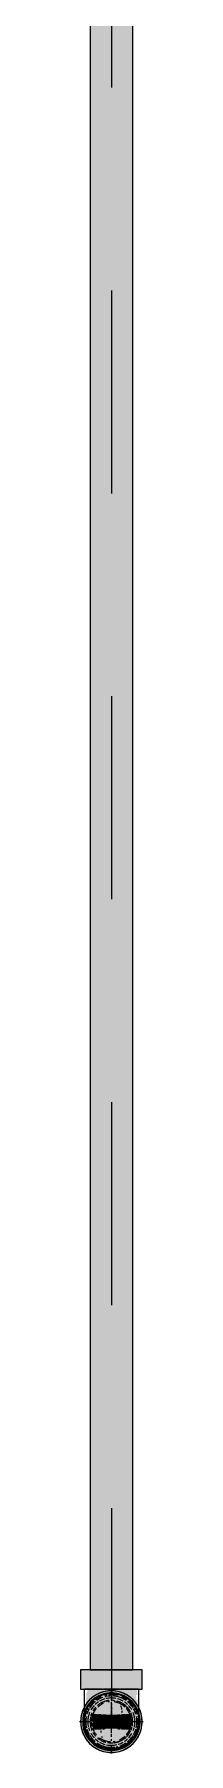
# Model space of a CAD drawing. Header units: millimetres. Extents: x -4000 to 187956, y -58990 to 162485.
# Drawn here: x 51725 to 51775, y 66425 to 67770 of the extents above; entities that cross this region are included whole.
import ezdxf

# ---------------------------------------------------------------- set-up
doc = ezdxf.new("R2010")
doc.units = ezdxf.units.MM
doc.linetypes.add('Dash 1_16_', pattern=[317.5, 158.75, -158.75])
for name, color, linetype, lineweight in [('F-SPRN', 3, 'Continuous', 9), ('P-PIPE', 3, 'Continuous', 9), ('P-PIPE-CNTR', 3, 'Continuous', 9)]:
    doc.layers.add(name, color=color, linetype=linetype, lineweight=lineweight)

# ---------------------------------------------------------------- blocks, each defined once
blk = doc.blocks.new('Sprinkler_Up - DN20-V433-0_000')
at = {"layer": 'F-SPRN', "transparency": 33554534}
for points in [[(13.5, 0), (22.2, 0), (18, 13.1), (6.9, 21.2), (-6.9, 21.2), (-18, 13.1), (-22.2, 0), (-3.9, 0.7), (-2.3, 4), (-1.3, 4), (-0.6, 4), (0.6, 4), (1.5, 4), (1.7, 2.9), (4.6, 0)], [(0, -16.7), (4.3, -16.1), (11.8, -11.8), (16.1, -4.3), (16.1, 4.3), (11.8, 11.8), (8.3, 14.4), (0, 16.7), (-4.3, 16.1), (-11.8, 11.8), (-16.1, 4), (-16.1, -4.3), (-11.8, -11.8), (-8.3, -14.4)], [(0, -15.6), (7.8, -13.5), (13.5, -7.8), (15.1, -4), (15.1, 4), (13.5, 7.8), (7.8, 13.5), (0, 15.6), (-7.8, 13.5), (-11, 11), (-15.1, 4), (-15.1, -4), (-11, -11), (-7.8, -13.5)], [(0, -21.2), (6.9, -21.2), (18, -13.1), (22.2, 0), (3.9, -0.7), (1.7, -2.9), (1.2, -3.5), (0.6, -4), (-0.6, -4), (-1.2, -3.5), (-1.7, -2.9), (-4.6, 0), (-22.2, 0), (-18, -13.1), (-6.9, -21.2)], [(-10.9, -5.5), (-10.9, 5.4), (-14.5, 5.4), (-14.5, -5.5)], [(-7.7, -5.5), (-7.7, 5.4), (-10.9, 5.4), (-10.9, -5.5)], [(0, -5.5), (0, 5.4), (-7.7, 5.4), (-7.7, -5.5)], [(-5.7, 0), (5.7, 0), (2.9, 4.9), (-3.4, 4)], [(2.9, -4.9), (5.7, 0), (-5.7, 0), (-2.9, -4.9)], [(0, 0), (4.6, 0), (-0.7, 4), (-4.6, 0)], [(0, -4.6), (4.6, 0), (-4.6, 0)], [(0, -2.6), (1.3, 0), (-1.8, 0)], [(-1.3, 0), (1.8, 0), (0, 2.6)], [(7.7, -5.5), (7.7, 5.4), (0, 5.4), (0, -5.5)], [(10.9, -5.5), (10.9, 5.4), (7.7, 5.4), (7.7, -5.5)], [(14.5, -5.5), (14.5, 5.4), (10.9, 5.4), (10.9, -5.5)]]:
    blk.add_hatch(color=1, dxfattribs=at).paths.add_polyline_path(points)
at = {"layer": 'F-SPRN', "color": 1}
for p, q in [((-11.5, 5.4), (-14.5, 5.4)), ((-14.5, 5.4), (-11.3, 5.4)), ((-14.5, 5.4), (-14.5, 4)), ((-14.5, 3.3), (-14.5, 0)), ((-11.5, 5.4), (-11.5, 4)), ((-10.9, 1.9), (-10.9, 3.6)), ((-10.8, 5.4), (-8, 5.4)), ((-8.1, 5.4), (-10.8, 5.4)), ((-8.1, 5.4), (-8.1, 4)), ((-8.1, 2.5), (-8.1, 0.7)), ((-7.7, 4), (-7.7, 2.7)), ((-7.7, 4), (-7.7, 2.7)), ((-7.7, 2.1), (-7.7, 0.5)), ((-7.7, 2.1), (-7.7, 0.5)), ((-6.7, 5.4), (-4.7, 5.4)), ((-5.8, 3.8), (-5.8, 2.2)), ((-2.1, 0), (-2.1, 0)), ((-2.1, 0), (-2.1, -0.1)), ((-0.6, 2), (-0.6, 2)), ((-0.5, 2), (-0.6, 2)), ((0, 2.1), (-0.1, 2.1)), ((0.7, 2), (0.6, 2)), ((0.8, 1.9), (0.7, 2)), ((1.9, 0.9), (1.8, 1)), ((1.9, 0.8), (1.9, 0.9)), ((1.9, 0.7), (1.9, 0.8)), ((2.1, 0.1), (2.1, 0.2)), ((2.1, 0), (2.1, 0.1)), ((2.1, 0), (2.1, 0)), ((4.7, 5.4), (6.5, 5.4)), ((7.7, 5.4), (10.8, 5.4)), ((7.7, 5.2), (7.7, 2.7)), ((7.7, 5.2), (7.7, 2.7)), ((7.7, 2.3), (7.7, 0.5)), ((7.7, 2.3), (7.7, 0.5)), ((10.8, 5.4), (8.1, 5.4)), ((8.1, 5.4), (8.1, 4)), ((8.1, 2.5), (8.1, 0.4)), ((10.9, 5.4), (14.5, 5.4)), ((10.9, 3.6), (10.9, 0.2)), ((14.5, 5.4), (11.5, 5.4)), ((11.5, 5.4), (11.5, 4)), ((11.5, 3), (11.5, 0.2)), ((14.5, 5.4), (14.5, 4)), ((14.5, 3.7), (14.5, -5.5)), ((-14.5, -1.3), (-14.5, -3.7)), ((-11.1, -5.5), (-14.5, -5.5)), ((-14.5, -5.5), (-11.5, -5.5)), ((-10.9, -2.6), (-10.9, -1.3)), ((-10.8, -5.5), (-8.1, -5.5)), ((-7.8, -5.5), (-10.8, -5.5)), ((-8.1, -4.2), (-8.1, -5.5)), ((-7.7, -2.7), (-7.7, -4)), ((-7.7, -2.7), (-7.7, -4)), ((-7, -5.5), (-5.8, -5.5)), ((-4.8, -5.5), (-7, -5.5)), ((-5.8, -2.3), (-5.8, -3.8)), ((0, -2.1), (0.1, -2.1)), ((7, -5.5), (4.8, -5.5)), ((5.8, -2.2), (5.8, -3.8)), ((5.8, -5.5), (7, -5.5)), ((7.7, -0.5), (7.7, -2.3)), ((7.7, -0.5), (7.7, -2.3)), ((7.7, -2.7), (7.7, -5.4)), ((7.7, -2.7), (7.7, -5.4)), ((10.8, -5.5), (7.7, -5.5)), ((8.1, -0.4), (8.1, -2.5)), ((8.1, -2.8), (8.1, -5.5)), ((8.1, -5.5), (10.8, -5.5)), ((10.9, -0.2), (10.9, -3.6)), ((14.5, -5.5), (10.9, -5.5)), ((11.5, -0.2), (11.5, -3)), ((11.5, -4), (11.5, -5.5)), ((11.5, -5.5), (14.5, -5.5))]:
    blk.add_line(p, q, dxfattribs=at)
at = {"layer": 'F-SPRN', "color": 1, "flags": 128}
for points in [[(-2, 0.5), (-2, 0.4), (-2.1, 0.3), (-2.1, 0.2), (-2.1, 0.1), (-2.1, 0)], [(-0.8, 1.9), (-0.9, 1.9), (-0.9, 1.9), (-1, 1.8), (-1.1, 1.8), (-1.2, 1.7), (-1.2, 1.7), (-1.3, 1.6), (-1.4, 1.6), (-1.4, 1.5), (-1.5, 1.5), (-1.5, 1.4), (-1.6, 1.3), (-1.6, 1.3), (-1.7, 1.2), (-1.7, 1.1), (-1.8, 1.1), (-1.8, 1), (-1.9, 0.9), (-1.9, 0.8), (-1.9, 0.8), (-2, 0.7), (-2, 0.6), (-2, 0.5), (-2, 0.5)], [(-0.6, 2), (-0.7, 2), (-0.8, 1.9)], [(-0.1, 2.1), (-0.1, 2.1), (-0.2, 2.1), (-0.3, 2.1), (-0.4, 2), (-0.5, 2)], [(0.6, 2), (0.5, 2), (0.4, 2), (0.4, 2), (0.3, 2.1), (0.2, 2.1), (0.1, 2.1), (0, 2.1)], [(0.9, 1.9), (0.8, 1.9), (0.8, 1.9)], [(1.1, 1.8), (1, 1.8), (0.9, 1.9)], [(1.3, 1.6), (1.3, 1.7), (1.2, 1.7), (1.1, 1.7), (1.1, 1.8)], [(1.8, 1), (1.8, 1), (1.8, 1.1), (1.7, 1.2), (1.7, 1.2), (1.6, 1.3), (1.6, 1.4), (1.5, 1.4), (1.4, 1.5), (1.4, 1.5), (1.3, 1.6)], [(2, 0.6), (2, 0.7), (1.9, 0.7)], [(2, 0.4), (2, 0.5), (2, 0.6)], [(2.1, 0.2), (2.1, 0.2), (2.1, 0.3), (2, 0.4)], [(-2.1, -0.1), (-2.1, -0.2), (-2.1, -0.2), (-2.1, -0.3)], [(-2.1, -0.3), (-2, -0.4), (-2, -0.5), (-2, -0.6), (-2, -0.7), (-1.9, -0.7), (-1.9, -0.8), (-1.9, -0.9), (-1.8, -1), (-1.8, -1), (-1.8, -1.1), (-1.7, -1.2), (-1.7, -1.2), (-1.6, -1.3), (-1.6, -1.4), (-1.5, -1.4), (-1.4, -1.5), (-1.4, -1.5), (-1.3, -1.6), (-1.3, -1.7), (-1.2, -1.7), (-1.1, -1.7), (-1.1, -1.8), (-1, -1.8), (-0.9, -1.9), (-0.8, -1.9), (-0.8, -1.9), (-0.7, -2), (-0.6, -2), (-0.5, -2), (-0.4, -2), (-0.4, -2), (-0.3, -2.1), (-0.2, -2.1), (-0.1, -2.1), (0, -2.1)], [(0.1, -2.1), (0.1, -2.1), (0.2, -2.1), (0.3, -2.1), (0.4, -2), (0.5, -2), (0.6, -2), (0.6, -2), (0.7, -2), (0.8, -1.9), (0.9, -1.9), (0.9, -1.9), (1, -1.8), (1.1, -1.8), (1.2, -1.7), (1.2, -1.7), (1.3, -1.6), (1.4, -1.6), (1.4, -1.5), (1.5, -1.5), (1.5, -1.4), (1.6, -1.3), (1.6, -1.3), (1.7, -1.2), (1.7, -1.1), (1.8, -1.1), (1.8, -1), (1.9, -0.9), (1.9, -0.8), (1.9, -0.8), (2, -0.7), (2, -0.6), (2, -0.5), (2, -0.5), (2, -0.4), (2.1, -0.3), (2.1, -0.2), (2.1, -0.1), (2.1, 0)]]:
    blk.add_lwpolyline(points, dxfattribs=at)
at = {"layer": 'F-SPRN', "color": 1}
for radius, start, end in [(22.2, 360, 180), (21.9, 126.6942, 143.2701), (21.9, 108.2621, 125.7507), (16.7, 121.4181, 130.5751), (16.7, 121.4181, 130.5751), (16.7, 106.5995, 120), (16.7, 106.5995, 120), (15.6, 114.4363, 119.9813), (15.6, 114.4363, 119.9813), (21.9, 99.348, 107.901), (16.7, 96.4143, 105), (16.7, 96.4143, 105), (21.9, 90.145, 98.8503), (15.6, 95.5762, 100.6843), (15.6, 95.5762, 100.6843), (16.7, 83.0684, 90), (16.7, 83.0684, 90), (21.9, 72.5583, 89.4624), (15.6, 75.573, 80.5892), (15.6, 75.573, 80.5892), (15.6, 67.5614, 74.5481), (15.6, 67.5614, 74.5481), (16.7, 60, 75), (16.7, 60, 75), (15.6, 60.0187, 65.5637), (15.6, 60.0187, 65.5637), (21.9, 54.2493, 71.7379), (15.6, 46.7922, 60), (15.6, 46.7922, 60), (16.7, 49.4249, 58.5819), (16.7, 49.4249, 58.5819), (21.9, 36.7299, 53.3058), (21.9, 165.6773, 179.2615), (21.9, 144.7698, 164.8151), (16.7, 167.6802, 180), (16.7, 167.6802, 180), (16.7, 165, 166.2392), (16.7, 165, 166.2392), (16.7, 155.3879, 164.9693), (16.7, 155.3879, 164.9693), (15.6, 166.4265, 180), (15.6, 166.4265, 180), (15.6, 150.9409, 165), (15.6, 159.6139, 165.2993), (15.6, 165, 165.2993), (16.7, 136.7213, 149.931), (16.7, 136.7213, 149.931), (15.6, 150.9409, 156.3845), (15.6, 138.4214, 150), (15.6, 138.4214, 150), (15.6, 120.5262, 133.2078), (15.6, 120.5262, 133.2078), (4.63, 155.7832, 180), (4.63, 155.7832, 180), (5.71, 120, 131.9743), (4.63, 109.0192, 138.2703), (4.63, 109.0192, 138.2703), (2.56, 109.0192, 168.8278), (2.56, 109.0192, 168.8278), (2.04, 109.0192, 180), (4.63, 90, 102.999), (4.63, 77.001, 102.999), (4.63, 77.001, 90), (3.81, 57.0577, 90), (2.56, 14.5599, 90), (2.56, 14.5599, 90), (2.04, 10.4703, 90), (4.63, 17.9592, 54.3832), (4.63, 17.9592, 54.3832), (3.81, 16.1605, 43.8358), (5.71, 48.0257, 60), (15.6, 30, 41.5786), (15.6, 30, 41.5786), (16.7, 30, 43.2787), (16.7, 30, 43.2787), (15.6, 23.6155, 29.5646), (15.6, 15, 29.5646), (15.6, 15, 20.3861), (15.6, 14.7007, 15), (15.6, 14.7007, 15), (16.7, 15, 24.6121), (16.7, 15, 24.6121), (15.6, 360, 13.6618), (15.6, 0, 13.6618), (16.7, 13.7608, 15), (16.7, 13.7608, 15), (16.7, 360, 12.3198), (16.7, 0, 12.3198), (21.9, 15.1849, 35.2302), (21.9, 0.7385, 14.3227), (22.2, 180, 360), (21.9, 180.7385, 194.3227), (21.9, 195.1849, 215.2302), (21.9, 216.7299, 233.3058), (16.7, 180, 192.3198), (16.7, 180, 192.3198), (16.7, 195.0307, 204.6121), (16.7, 195.0307, 204.6121), (15.6, 181.9082, 193.6618), (15.6, 181.9082, 193.6618), (15.6, 197.3339, 209.5646), (15.6, 197.3339, 209.5646), (16.7, 210.069, 223.2787), (16.7, 210.069, 223.2787), (15.6, 212.5472, 221.5786), (15.6, 212.5472, 221.5786), (16.7, 229.4249, 238.5819), (16.7, 229.4249, 238.5819), (15.6, 233.795, 240), (15.6, 233.795, 240), (4.63, 197.9592, 0), (4.63, 197.9592, 270), (3.81, 196.1605, 360), (2.56, 191.1677, 0), (2.56, 191.1677, 360), (2.04, 190.4703, 0), (4.63, 270, 360), (15.6, 300, 313.2078), (15.6, 300, 313.2078), (16.7, 301.4181, 310.5751), (16.7, 301.4181, 310.5751), (15.6, 318.4214, 330), (15.6, 318.4214, 330), (16.7, 316.7213, 330), (16.7, 316.7213, 330), (21.9, 306.6942, 323.2701), (15.6, 330.4354, 345), (15.6, 330.4354, 336.3845), (15.6, 339.6139, 345), (15.6, 346.3382, 360), (15.6, 346.3382, 360), (16.7, 335.3879, 345), (16.7, 335.3879, 345), (16.7, 347.6802, 360), (16.7, 347.6802, 360), (21.9, 324.7698, 344.8151), (21.9, 345.6773, 359.2615), (21.9, 234.2493, 251.7379), (16.7, 240, 255), (16.7, 240, 255), (15.6, 240.0187, 254.5481), (15.6, 240.0187, 254.5481), (21.9, 252.5583, 269.4624), (15.6, 255, 267.64), (15.6, 255, 267.64), (16.7, 263.0684, 270), (16.7, 263.0684, 270), (21.9, 270.145, 278.8503), (15.6, 275.5762, 280.6843), (15.6, 275.5762, 280.6843), (16.7, 276.4143, 285), (16.7, 276.4143, 285), (21.9, 279.348, 287.901), (16.7, 286.5995, 300), (16.7, 286.5995, 300), (15.6, 294.4363, 299.9813), (15.6, 294.4363, 299.9813), (21.9, 288.2621, 305.7507)]:
    blk.add_arc((0, 0), radius, start, end, dxfattribs=at)
blk = doc.blocks.new('Steel_Transition_Threaded_HoaPhat - Standard-V425-0_000')
at = {"layer": 'P-PIPE', "lineweight": 13, "transparency": 33554534}
h = blk.add_hatch(color=1, dxfattribs=at)
h.paths.add_polyline_path([(56750, 66427.6), (56755.8, 66428.4), (56761.3, 66430.6), (56765.9, 66434.2), (56769.5, 66438.8), (56771.7, 66444.3), (56772, 66454), (56771.7, 66455.9), (56769.5, 66461.3), (56765.9, 66466), (56761.3, 66469.6), (56755.8, 66471.8), (56750, 66472.6), (56744.2, 66471.8), (56738.8, 66469.6), (56734.1, 66466), (56730.5, 66461.3), (56728, 66454), (56727.5, 66450.1), (56728.3, 66444.3), (56730.5, 66438.8), (56734.1, 66434.2), (56738.8, 66430.6), (56744.2, 66428.4)])
h.paths.add_polyline_path([(56750, 66430), (56744.8, 66430.7), (56740, 66432.7), (56735.8, 66435.9), (56732.6, 66440), (56730.6, 66444.9), (56730.4, 66454), (56730.6, 66455.3), (56732.6, 66460.1), (56735.8, 66464.3), (56740, 66467.5), (56744.8, 66469.5), (56750, 66470.2), (56755.2, 66469.5), (56760.1, 66467.5), (56764.2, 66464.3), (56767.4, 66460.1), (56769.6, 66454), (56770.1, 66450.1), (56769.4, 66444.9), (56767.4, 66440), (56764.2, 66435.9), (56760.1, 66432.7), (56755.2, 66430.7)])
for points in [[(56750, 66430), (56750, 66433.7), (56741.8, 66435.9), (56735.8, 66441.9), (56733.6, 66450.1), (56735.8, 66458.3), (56741.8, 66464.3), (56750, 66466.5), (56750, 66470.2), (56744.8, 66469.5), (56740, 66467.5), (56735.8, 66464.3), (56732.6, 66460.1), (56730.4, 66454), (56729.9, 66450.1), (56730.6, 66444.9), (56732.6, 66440), (56735.8, 66435.9), (56740, 66432.7), (56744.8, 66430.7)], [(56750, 66431.6), (56754.8, 66432.2), (56759.3, 66434.1), (56763.1, 66437), (56766, 66440.8), (56767.9, 66445.3), (56768, 66454), (56767.9, 66454.9), (56766, 66459.3), (56763.1, 66463.2), (56759.3, 66466.1), (56754.8, 66468), (56750, 66468.6), (56745.2, 66468), (56740.8, 66466.1), (56736.9, 66463.2), (56734, 66459.3), (56732, 66454), (56731.5, 66450.1), (56732.1, 66445.3), (56734, 66440.8), (56736.9, 66437), (56740.8, 66434.1), (56745.2, 66432.2)], [(56750, 66430), (56755.2, 66430.7), (56760.1, 66432.7), (56764.2, 66435.9), (56767.4, 66440), (56769.4, 66444.9), (56769.6, 66454), (56769.4, 66455.3), (56767.4, 66460.1), (56764.2, 66464.3), (56760.1, 66467.5), (56755.2, 66469.5), (56750, 66470.2), (56750, 66466.5), (56758.2, 66464.3), (56764.2, 66458.3), (56766.4, 66450.1), (56764.2, 66441.9), (56758.2, 66435.9), (56750, 66433.7)]]:
    blk.add_hatch(color=1, dxfattribs=at).paths.add_polyline_path(points)
at = {"layer": 'P-PIPE', "color": 20, "lineweight": 13}
for radius, start, end in [(22.5, 90, 270), (22.5, 105, 120), (22.5, 90, 105), (22.5, 75, 90), (22.5, 270, 90), (22.5, 60, 75), (22.5, 150, 165), (22.5, 135, 150), (20.1, 150, 162.7449), (20.1, 135, 148.1553), (18.5, 136.4297, 150), (18.5, 136.4297, 150), (22.5, 120, 135), (20.1, 128.8856, 135), (18.5, 123.4976, 133.2041), (18.5, 123.4976, 133.2041), (20.1, 120, 125.0043), (20.1, 109.6859, 120), (18.5, 106.819, 120), (18.5, 106.819, 120), (16.4, 113.4045, 120), (16.4, 107.4657, 111.9681), (20.1, 100.9975, 105), (18.5, 91.4353, 103.2046), (18.5, 91.4353, 103.2046), (16.4, 96.2132, 104.6042), (20.1, 90.5246, 98.5089), (18.5, 78.0986, 90), (18.5, 78.0986, 90), (20.1, 75.0607, 87.9279), (16.4, 70.3629, 75), (18.5, 60, 75), (18.5, 60, 75), (20.1, 60, 75), (16.4, 60.5934, 66.5955), (16.4, 50.4733, 56.6389), (20.1, 54.9957, 60), (18.5, 46.7959, 56.5024), (18.5, 46.7959, 56.5024), (22.5, 45, 60), (20.1, 45, 51.1144), (16.4, 30, 36.4537), (18.5, 30, 43.5703), (18.5, 30, 43.5703), (20.1, 31.8447, 45), (22.5, 30, 45), (20.1, 17.2551, 30), (22.5, 15, 30), (22.5, 165, 180), (22.5, 180, 195), (22.5, 195, 210), (20.1, 168.5883, 180), (20.1, 180, 193.9501), (20.1, 197.2551, 210), (18.5, 167.6014, 193.4061), (18.5, 167.6014, 180), (18.5, 180, 193.4061), (18.5, 165, 167.6014), (18.5, 165, 167.6014), (18.5, 157.6232, 165), (18.5, 157.6232, 165), (18.5, 195, 202.3768), (18.5, 195, 202.3768), (16.4, 168.5467, 178.9063), (16.4, 180.8106, 191.4533), (16.4, 165, 166.0137), (16.4, 158.0319, 163.506), (16.4, 338.0319, 342.8691), (16.4, 13.9863, 15), (16.4, 351.9681, 4.8393), (18.5, 15, 22.3768), (18.5, 15, 22.3768), (18.5, 337.6232, 345), (18.5, 337.6232, 345), (20.1, 330, 342.7449), (18.5, 12.3986, 15), (18.5, 12.3986, 15), (18.5, 346.5939, 12.3986), (18.5, 346.5939, 0), (18.5, 0, 12.3986), (20.1, 346.0499, 0), (22.5, 330, 345), (20.1, 0, 11.4117), (22.5, 0, 15), (22.5, 345, 0), (22.5, 210, 225), (20.1, 211.8447, 225), (18.5, 210, 223.5703), (18.5, 210, 223.5703), (22.5, 225, 240), (20.1, 225, 231.1144), (16.4, 210.6635, 218.0319), (18.5, 226.7959, 236.5024), (18.5, 226.7959, 236.5024), (20.1, 234.9957, 240), (22.5, 240, 255), (16.4, 230.4733, 236.6389), (20.1, 240, 255), (18.5, 240, 255), (18.5, 240, 255), (16.4, 246.9681, 252.9388), (20.1, 255.0607, 267.9279), (18.5, 258.0986, 270), (18.5, 258.0986, 270), (16.4, 264.1652, 268.506), (18.5, 271.4353, 283.2046), (18.5, 271.4353, 283.2046), (16.4, 276.2132, 283.9063), (20.1, 280.9975, 285), (16.4, 287.4657, 291.9681), (18.5, 286.819, 300), (18.5, 286.819, 300), (22.5, 285, 300), (20.1, 289.6859, 300), (16.4, 295.1607, 300), (16.4, 301.0738, 308.0319), (20.1, 300, 305.0043), (18.5, 303.4976, 313.2041), (18.5, 303.4976, 313.2041), (22.5, 300, 315), (20.1, 308.8856, 315), (16.4, 323.5463, 330), (18.5, 316.4297, 330), (18.5, 316.4297, 330), (20.1, 315, 328.1553), (22.5, 315, 330), (22.5, 255, 270), (22.5, 270, 285), (20.1, 270.5246, 278.5089)]:
    blk.add_arc((56750, 66450.1), radius, start, end, dxfattribs=at)
blk = doc.blocks.new('Steel_Elbow_Threaded_HoaPhat - Standard-V435-0_000')
at = {"layer": 'P-PIPE', "lineweight": 13, "transparency": 33554534}
for points in [[(51733, 66475.5), (51750, 66475.5), (51750, 66490.6), (51725.9, 66490.6), (51726.7, 66475.5), (51729.1, 66475.5)], [(51774.1, 66475.5), (51773.3, 66490.6), (51750, 66490.6), (51750, 66475.5), (51773.3, 66475.5)], [(51750, 66426), (51756.2, 66426.8), (51762.1, 66429.2), (51767.1, 66433), (51770.9, 66438), (51773.3, 66443.8), (51773.6, 66454), (51773.3, 66456.3), (51770.9, 66462.1), (51767.1, 66467.1), (51762.1, 66471), (51756.2, 66473.4), (51750, 66474.2), (51743.8, 66473.4), (51737.9, 66471), (51733, 66467.1), (51729.1, 66462.1), (51726.4, 66454), (51725.9, 66450.1), (51726.7, 66443.8), (51729.1, 66438), (51733, 66433), (51737.9, 66429.2), (51743.8, 66426.8)]]:
    blk.add_hatch(color=1, dxfattribs=at).paths.add_polyline_path(points)
h = blk.add_hatch(color=1, dxfattribs=at)
h.paths.add_polyline_path([(51742.8, 66470), (51740.3, 66470), (51744.1, 66471.9)])
h.paths.add_polyline_path([(51729.8, 66460.2), (51731.2, 66460.7), (51737.2, 66467.6), (51742.8, 66470), (51750, 66471.2), (51750, 66475.5), (51731.7, 66475.5), (51730.3, 66471.7), (51730.1, 66464.3)])
h = blk.add_hatch(color=1, dxfattribs=at)
h.paths.add_polyline_path([(51766.9, 66465.3), (51769.5, 66460.7), (51768.6, 66464.6)])
h.paths.add_polyline_path([(51770.9, 66458.6), (51770.6, 66467.2), (51769.5, 66466.8), (51769.4, 66470.9), (51770.7, 66471.2), (51769.6, 66475.5), (51750, 66475.5), (51750, 66471.2), (51757.2, 66470), (51755.9, 66471.9), (51763.4, 66467.2), (51767.4, 66463.1), (51766.2, 66468.2), (51768.6, 66464.6)])
at = {"layer": 'P-PIPE', "color": 20, "lineweight": 13}
for p, q in [((51725.9, 66490.6), (51725.9, 66475.5)), ((51726.7, 66490.6), (51725.9, 66490.6)), ((51750, 66490.6), (51725.9, 66490.6)), ((51729.1, 66490.6), (51726.7, 66490.6)), ((51733, 66490.6), (51729.1, 66490.6)), ((51737.9, 66490.6), (51733.8, 66490.6)), ((51750, 66490.6), (51738.2, 66490.6)), ((51761.8, 66490.6), (51750, 66490.6)), ((51774.1, 66490.6), (51750, 66490.6)), ((51766.2, 66490.6), (51762.1, 66490.6)), ((51770.9, 66490.6), (51767.1, 66490.6)), ((51773.3, 66490.6), (51770.9, 66490.6)), ((51774.1, 66490.6), (51773.3, 66490.6)), ((51774.1, 66475.5), (51774.1, 66490.6)), ((51725.9, 66475.5), (51726.7, 66475.5)), ((51725.9, 66475.5), (51750, 66475.5)), ((51726.7, 66475.5), (51729.1, 66475.5)), ((51729.2, 66475.5), (51728.9, 66475.5)), ((51729.2, 66475.5), (51728.9, 66475.5)), ((51729.1, 66475.5), (51731.5, 66475.5)), ((51731.7, 66475.5), (51729.2, 66475.5)), ((51731.7, 66475.5), (51729.2, 66475.5)), ((51731.5, 66475.5), (51733, 66475.5)), ((51732.8, 66475.5), (51731.7, 66475.5)), ((51736.4, 66475.5), (51731.7, 66475.5)), ((51736.4, 66475.5), (51733.8, 66475.5)), ((51734, 66475.5), (51742.7, 66475.5)), ((51742.8, 66475.5), (51736.4, 66475.5)), ((51742.8, 66475.5), (51736.4, 66475.5)), ((51750, 66475.5), (51743.7, 66475.5)), ((51750, 66475.5), (51743.7, 66475.5)), ((51743.8, 66475.5), (51750, 66475.5)), ((51750, 66475.5), (51756.2, 66475.5)), ((51750, 66475.5), (51774.1, 66475.5)), ((51756.3, 66475.5), (51750, 66475.5)), ((51756.3, 66475.5), (51750, 66475.5)), ((51763.6, 66475.5), (51757.2, 66475.5)), ((51763.6, 66475.5), (51757.2, 66475.5)), ((51757.3, 66475.5), (51766, 66475.5)), ((51766.2, 66475.5), (51763.6, 66475.5)), ((51768.3, 66475.5), (51763.6, 66475.5)), ((51767.1, 66475.5), (51769.7, 66475.5)), ((51768.3, 66475.5), (51767.2, 66475.5)), ((51769.9, 66475.5), (51768.3, 66475.5)), ((51770.8, 66475.5), (51768.3, 66475.5)), ((51769.7, 66475.5), (51770.9, 66475.5)), ((51770.8, 66475.5), (51769.9, 66475.5)), ((51771.2, 66475.5), (51770.8, 66475.5)), ((51771.2, 66475.5), (51770.8, 66475.5)), ((51770.9, 66475.5), (51773.3, 66475.5)), ((51773.3, 66475.5), (51774.1, 66475.5)), ((51728.9, 66460.9), (51728.9, 66461.8)), ((51728.9, 66460.1), (51728.9, 66460.9)), ((51728.9, 66459.3), (51728.9, 66460.1)), ((51728.9, 66458.5), (51728.9, 66459.3)), ((51728.9, 66457.8), (51728.9, 66458.5)), ((51728.9, 66457.1), (51728.9, 66457.8)), ((51771.2, 66462), (51771.2, 66461.2)), ((51771.2, 66461.2), (51771.2, 66460.3)), ((51771.2, 66460.3), (51771.2, 66459.5)), ((51771.2, 66459.5), (51771.2, 66458.7)), ((51771.2, 66458.7), (51771.2, 66458)), ((51771.2, 66458), (51771.2, 66457.3)), ((51771.2, 66457.3), (51771.2, 66456.6)), ((51728.9, 66456.4), (51728.9, 66457.1)), ((51728.9, 66455.7), (51728.9, 66456.4)), ((51728.9, 66455.1), (51728.9, 66455.7)), ((51728.9, 66454.5), (51728.9, 66455.1)), ((51728.9, 66454), (51728.9, 66454.5)), ((51728.9, 66450.1), (51728.9, 66450.1)), ((51728.9, 66449.9), (51728.9, 66450.1)), ((51728.9, 66449), (51728.9, 66449.9)), ((51729.2, 66446.5), (51729, 66447.3)), ((51729.7, 66444), (51729.5, 66444.8)), ((51770.5, 66445.1), (51770.3, 66444.2)), ((51771, 66447.6), (51770.9, 66446.7)), ((51771.2, 66455.3), (51771.2, 66454.7)), ((51771.2, 66454.7), (51771.2, 66454.1)), ((51771.2, 66450.1), (51771.2, 66450.1)), ((51731, 66440.9), (51730.6, 66441.6)), ((51731.3, 66440.1), (51731, 66440.9)), ((51731.8, 66439.4), (51731.3, 66440.1)), ((51732.2, 66438.7), (51731.8, 66439.4)), ((51732.7, 66438), (51732.2, 66438.7)), ((51733.2, 66437.3), (51732.7, 66438)), ((51733.7, 66436.6), (51733.2, 66437.3)), ((51735.4, 66434.8), (51734.8, 66435.4)), ((51738.8, 66432.2), (51738.1, 66432.6)), ((51757.7, 66430.4), (51756.9, 66430.1)), ((51758.4, 66430.7), (51757.7, 66430.4)), ((51760.7, 66431.8), (51760, 66431.4)), ((51762.8, 66433.3), (51762.1, 66432.8)), ((51763.5, 66433.8), (51762.8, 66433.3)), ((51765.3, 66435.5), (51764.7, 66434.9)), ((51767, 66437.5), (51766.4, 66436.8)), ((51768.4, 66439.6), (51767.9, 66438.9)), ((51768.8, 66440.3), (51768.4, 66439.6)), ((51744.2, 66429.8), (51743.3, 66430)), ((51745, 66429.5), (51744.2, 66429.8)), ((51747.5, 66429.1), (51746.6, 66429.2)), ((51750.2, 66428.9), (51750, 66428.9))]:
    blk.add_line(p, q, dxfattribs=at)
at = {"layer": 'P-PIPE', "color": 20, "lineweight": 13, "flags": 128}
for points in [[(51728.9, 66461.8), (51728.9, 66462.6), (51728.9, 66463.5), (51728.9, 66464.4), (51728.9, 66465.4), (51728.9, 66466.3), (51728.9, 66467.3), (51728.9, 66468.2), (51728.9, 66469.2), (51728.9, 66470.2), (51728.9, 66471.2), (51728.9, 66472.2), (51728.9, 66473.2), (51728.9, 66474.2), (51728.9, 66475.2), (51728.9, 66475.5)], [(51771.2, 66475.5), (51771.2, 66474.5), (51771.2, 66473.5), (51771.2, 66472.5), (51771.2, 66471.5), (51771.2, 66470.5), (51771.2, 66469.5), (51771.2, 66468.5), (51771.2, 66467.5), (51771.2, 66466.6), (51771.2, 66465.6), (51771.2, 66464.7), (51771.2, 66463.8), (51771.2, 66462.9), (51771.2, 66462)], [(51728.9, 66453), (51728.9, 66453.4), (51728.9, 66454), (51728.9, 66454)], [(51728.9, 66452.1), (51728.9, 66452.5), (51728.9, 66453)], [(51728.9, 66451.1), (51728.9, 66451.4), (51728.9, 66451.7), (51728.9, 66452.1)], [(51728.9, 66450.6), (51728.9, 66450.8), (51728.9, 66451.1)], [(51728.9, 66450.1), (51728.9, 66450.2), (51728.9, 66450.3), (51728.9, 66450.4), (51728.9, 66450.6)], [(51729, 66447.3), (51728.9, 66448.2), (51728.9, 66449)], [(51729.5, 66444.8), (51729.3, 66445.7), (51729.2, 66446.5)], [(51730.6, 66441.6), (51730.3, 66442.4), (51730, 66443.2), (51729.7, 66444)], [(51770.3, 66444.2), (51770.1, 66443.4), (51769.8, 66442.6), (51769.5, 66441.9), (51769.1, 66441.1), (51768.8, 66440.3)], [(51770.9, 66446.7), (51770.7, 66445.9), (51770.5, 66445.1)], [(51771.2, 66450.1), (51771.1, 66449.2), (51771.1, 66448.4), (51771, 66447.6)], [(51771.2, 66456.6), (51771.2, 66455.9), (51771.2, 66455.3)], [(51771.2, 66454.1), (51771.2, 66453.6), (51771.2, 66453.1), (51771.2, 66452.6)], [(51771.2, 66452.6), (51771.2, 66452.2), (51771.2, 66451.8)], [(51771.2, 66451.8), (51771.2, 66451.5), (51771.2, 66451.2), (51771.2, 66450.9)], [(51771.2, 66450.9), (51771.2, 66450.7), (51771.2, 66450.5)], [(51771.2, 66450.5), (51771.2, 66450.3), (51771.2, 66450.2), (51771.2, 66450.1)], [(51734.8, 66435.4), (51734.3, 66436), (51733.7, 66436.6)], [(51736.7, 66433.6), (51736.1, 66434.2), (51735.4, 66434.8)], [(51738.1, 66432.6), (51737.4, 66433.1), (51736.7, 66433.6)], [(51740.2, 66431.3), (51739.5, 66431.7), (51738.8, 66432.2)], [(51743.3, 66430), (51742.6, 66430.3), (51741.8, 66430.6), (51741, 66431), (51740.2, 66431.3)], [(51760, 66431.4), (51759.2, 66431.1), (51758.4, 66430.7)], [(51762.1, 66432.8), (51761.4, 66432.3), (51760.7, 66431.8)], [(51764.7, 66434.9), (51764.1, 66434.3), (51763.5, 66433.8)], [(51766.4, 66436.8), (51765.9, 66436.1), (51765.3, 66435.5)], [(51767.9, 66438.9), (51767.5, 66438.1), (51767, 66437.5)], [(51746.6, 66429.2), (51745.8, 66429.4), (51745, 66429.5)], [(51750, 66428.9), (51749.2, 66429), (51748.3, 66429), (51747.5, 66429.1)], [(51751.9, 66429), (51751.1, 66429), (51750.2, 66428.9)], [(51753.6, 66429.2), (51752.8, 66429.1), (51751.9, 66429)], [(51755.3, 66429.6), (51754.4, 66429.4), (51753.6, 66429.2)], [(51756.9, 66430.1), (51756.1, 66429.8), (51755.3, 66429.6)]]:
    blk.add_lwpolyline(points, dxfattribs=at)
at = {"layer": 'P-PIPE', "color": 20, "lineweight": 13}
for radius, start, end in [(24.1, 90, 270), (24.1, 120, 135), (24.1, 105, 120), (24.1, 90, 105), (21.1, 99.9464, 104.9657), (21.1, 90, 95.2662), (24.1, 75, 90), (24.1, 270, 90), (21.1, 75.0343, 90), (24.1, 60, 75), (24.1, 45, 60), (24.1, 150, 165), (24.1, 135, 150), (21.1, 156.3578, 164.9665), (21.1, 150.0076, 154.6322), (21.1, 141.5854, 146.2592), (21.1, 130, 141.0488), (21.1, 112.3295, 125.8024), (21.1, 60.7988, 67.0623), (21.1, 54.1976, 59.9895), (21.1, 38.9512, 50), (21.1, 33.7408, 38.4146), (24.1, 30, 45), (21.1, 25.3678, 29.9924), (21.1, 15.0335, 23.6422), (24.1, 15, 30), (24.1, 165, 180), (24.1, 180, 195), (24.1, 195, 210), (21.1, 172.7204, 178.0438), (21.1, 181.9711, 187.7672), (21.1, 165.7465, 170), (21.1, 190, 194.2657), (21.1, 195.0455, 204.7351), (21.1, 334.6252, 344.9545), (21.1, 345.7343, 350), (21.1, 10, 10.8221), (24.1, 330, 345), (21.1, 1.9562, 7.2796), (21.1, 352.2328, 358.0289), (24.1, 0, 15), (24.1, 345, 0), (24.1, 210, 225), (21.1, 205.3748, 209.9974), (24.1, 225, 240), (21.1, 218.4271, 230), (21.1, 234.2198, 247.6765), (21.1, 292.9314, 303.6981), (24.1, 300, 315), (21.1, 310, 321.5729), (24.1, 315, 330), (21.1, 330.0026, 334.1966), (24.1, 240, 255), (24.1, 255, 270), (21.1, 255.037, 270), (24.1, 270, 285), (21.1, 271.1041, 278.9613), (21.1, 279.9303, 284.963), (24.1, 285, 300)]:
    blk.add_arc((51750, 66450.1), radius, start, end, dxfattribs=at)

msp = doc.modelspace()

# ---------------------------------------------------------------- hatches: boundary and pattern name
at = {"layer": 'P-PIPE', "transparency": 33554534}
for points in [[(51750, 66490.6), (51750, 69157.1), (51733.3, 69157.1), (51733.9, 66490.6), (51745.7, 66490.6)], [(51750, 66490.6), (51766.7, 66490.6), (51766.1, 69157.1), (51750, 69157.1), (51750, 66600.1)], [(51741.7, 66435.6), (51742.8, 66437.6), (51741.7, 66441.7), (51742.8, 66445.9), (51745.8, 66449), (51757.2, 66454.3), (51758.4, 66458.4), (51757.2, 66462.6), (51755.9, 66464.3), (51750, 66466.8), (51741.7, 66464.6), (51735.5, 66458.4), (51733.3, 66450.1), (51735.5, 66441.7), (51738.2, 66438.3)], [(51750, 66433.4), (51758.4, 66435.6), (51761.8, 66438.3), (51766.1, 66445.8), (51766.1, 66454.4), (51761.8, 66461.9), (51758.4, 66464.6), (51750, 66466.8), (51745.7, 66466.2), (51738.2, 66461.9), (51733.9, 66454), (51733.9, 66445.8), (51738.2, 66438.3), (51741.7, 66435.6)]]:
    msp.add_hatch(color=1, dxfattribs=at).paths.add_polyline_path(points)

# ---------------------------------------------------------------- linework, layer by layer
at = {"layer": 'P-PIPE', "color": 20, "lineweight": 13}
for p, q in [((51733.3, 69157.1), (51733.3, 66490.6)), ((51766.7, 66490.6), (51766.7, 69157.1)), ((51733.3, 66490.6), (51737.9, 66490.6)), ((51738.2, 66490.6), (51761.8, 66490.6)), ((51762.1, 66490.6), (51766.7, 66490.6))]:
    msp.add_line(p, q, dxfattribs=at)
at = {"layer": 'P-PIPE', "color": 1}
for centre, radius, start, end in [((51750, 66450.1), 16.7, 140.6908, 147.6969), ((51750, 66458.4), 8.35, 69.0027, 79.2369), ((51750, 66458.4), 8.35, 46.6998, 57.8461), ((51750, 66458.4), 8.35, 20.1285, 29.0413), ((51750, 66458.4), 8.35, 8.0385, 17.9918), ((51750, 66458.4), 8.35, 352.2824, 1.6717), ((51750, 66450.1), 16.7, 46.0317, 57.203), ((51750, 66450.1), 16.7, 32.3031, 45.2846), ((51750, 66450.1), 16.7, 26.0042, 31.0974), ((51750, 66450.1), 16.7, 182.797, 189.8892), ((51750, 66450.1), 16.7, 190.2154, 195.2487), ((51750, 66450.1), 16.7, 157.579, 163.5812), ((51750, 66441.7), 8.35, 131.0366, 150), ((51750, 66441.7), 8.35, 115.6806, 125.5287), ((51750, 66441.7), 8.35, 100.6842, 114.0387), ((51750, 66441.7), 8.35, 90, 100.6842), ((51750, 66458.4), 8.35, 270, 280.6842), ((51750, 66458.4), 8.35, 316.3183, 330), ((51750, 66450.1), 16.7, 16.9375, 22.421), ((51750, 66450.1), 16.7, 337.2636, 343.0625), ((51750, 66450.1), 16.7, 4.3093, 9.8892), ((51750, 66450.1), 16.7, 350.1108, 355.6907), ((51750, 66450.1), 16.7, 231.8726, 237.203), ((51750, 66441.7), 8.35, 172.0327, 181.5407), ((51750, 66441.7), 8.35, 199.9004, 209.0413), ((51750, 66450.1), 16.7, 246.8976, 252.7976), ((51750, 66441.7), 8.35, 249.0027, 259.2369), ((51750, 66450.1), 16.7, 264.6626, 273.5288), ((51750, 66450.1), 16.7, 284.6882, 289.3082), ((51750, 66450.1), 16.7, 308.1274, 313.9683), ((51750, 66450.1), 16.7, 314.7154, 320.6908), ((51750, 66450.1), 16.7, 328.9026, 333.9958)]:
    msp.add_arc(centre, radius, start, end, dxfattribs=at)
at = {"layer": 'P-PIPE-CNTR', "color": 1, "linetype": 'Dash 1_16_'}
for p, q in [((51750, 69157.1), (51750, 66490.6)), ((51750, 69157.1), (51750, 66490.6)), ((51750, 66472.6), (51750, 66475.1)), ((51750, 66471.2), (51750, 66472.6)), ((51750, 66468.6), (51750, 66470.2)), ((51750, 66466.8), (51750, 66468)), ((51750, 66463.6), (51750, 66465.2)), ((51750, 66459.8), (51750, 66462.6)), ((51750, 66455.5), (51750, 66459.1)), ((51725, 66450.1), (51727.5, 66450.1)), ((51727.8, 66450.1), (51731.5, 66450.1)), ((51731.5, 66450.1), (51733.3, 66450.1)), ((51736.5, 66450.1), (51742.3, 66450.1)), ((51745.4, 66450.1), (51747.6, 66450.1)), ((51748.7, 66450.1), (51750, 66450.1)), ((51750, 66452.6), (51750, 66454)), ((51750, 66450.1), (51750, 66452.1)), ((51750, 66448), (51750, 66450.1)), ((51750, 66450.1), (51751.3, 66450.1)), ((51750, 66445.9), (51750, 66447.5)), ((51750, 66441.1), (51750, 66444.6)), ((51751.8, 66450.1), (51754.6, 66450.1)), ((51755.7, 66450.1), (51763.1, 66450.1)), ((51766.6, 66450.1), (51768.5, 66450.1)), ((51768.5, 66450.1), (51772.2, 66450.1)), ((51772.5, 66450.1), (51775, 66450.1)), ((51750, 66438.1), (51750, 66440.4)), ((51750, 66435), (51750, 66436.5)), ((51750, 66430), (51750, 66431.6)), ((51750, 66427.6), (51750, 66428.9)), ((51750, 66425.1), (51750, 66427.6))]:
    msp.add_line(p, q, dxfattribs=at)
at = {"layer": 'P-PIPE-CNTR', "color": 20, "lineweight": 13}
for p, q in [((51750, 66490.6), (51750, 66475.5)), ((51750, 66475.5), (51750, 66474.1)), ((51750, 66474.1), (51750, 66472.3)), ((51750, 66472.2), (51750, 66470.8)), ((51750, 66469.7), (51750, 66467.9)), ((51750, 66467.3), (51750, 66466.1)), ((51750, 66464.4), (51750, 66462.9)), ((51750, 66461.9), (51750, 66459.4)), ((51750, 66458.8), (51750, 66457.5)), ((51750, 66457.5), (51750, 66454.1)), ((51750, 66452.3), (51750, 66451)), ((51750, 66450.7), (51750, 66450.1))]:
    msp.add_line(p, q, dxfattribs=at)

# ---------------------------------------------------------------- block references
at = {"layer": 'F-SPRN', "color": 1}
msp.add_blockref('Sprinkler_Up - DN20-V433-0_000', (51750, 66450.1), dxfattribs=at)
at = {"layer": 'P-PIPE', "color": 20, "lineweight": 13}
for name, p in [('Steel_Elbow_Threaded_HoaPhat - Standard-V435-0_000', (0, 0)), ('Steel_Transition_Threaded_HoaPhat - Standard-V425-0_000', (-5000, 0))]:
    msp.add_blockref(name, p, dxfattribs=at)

doc.saveas('drawing.dxf')
